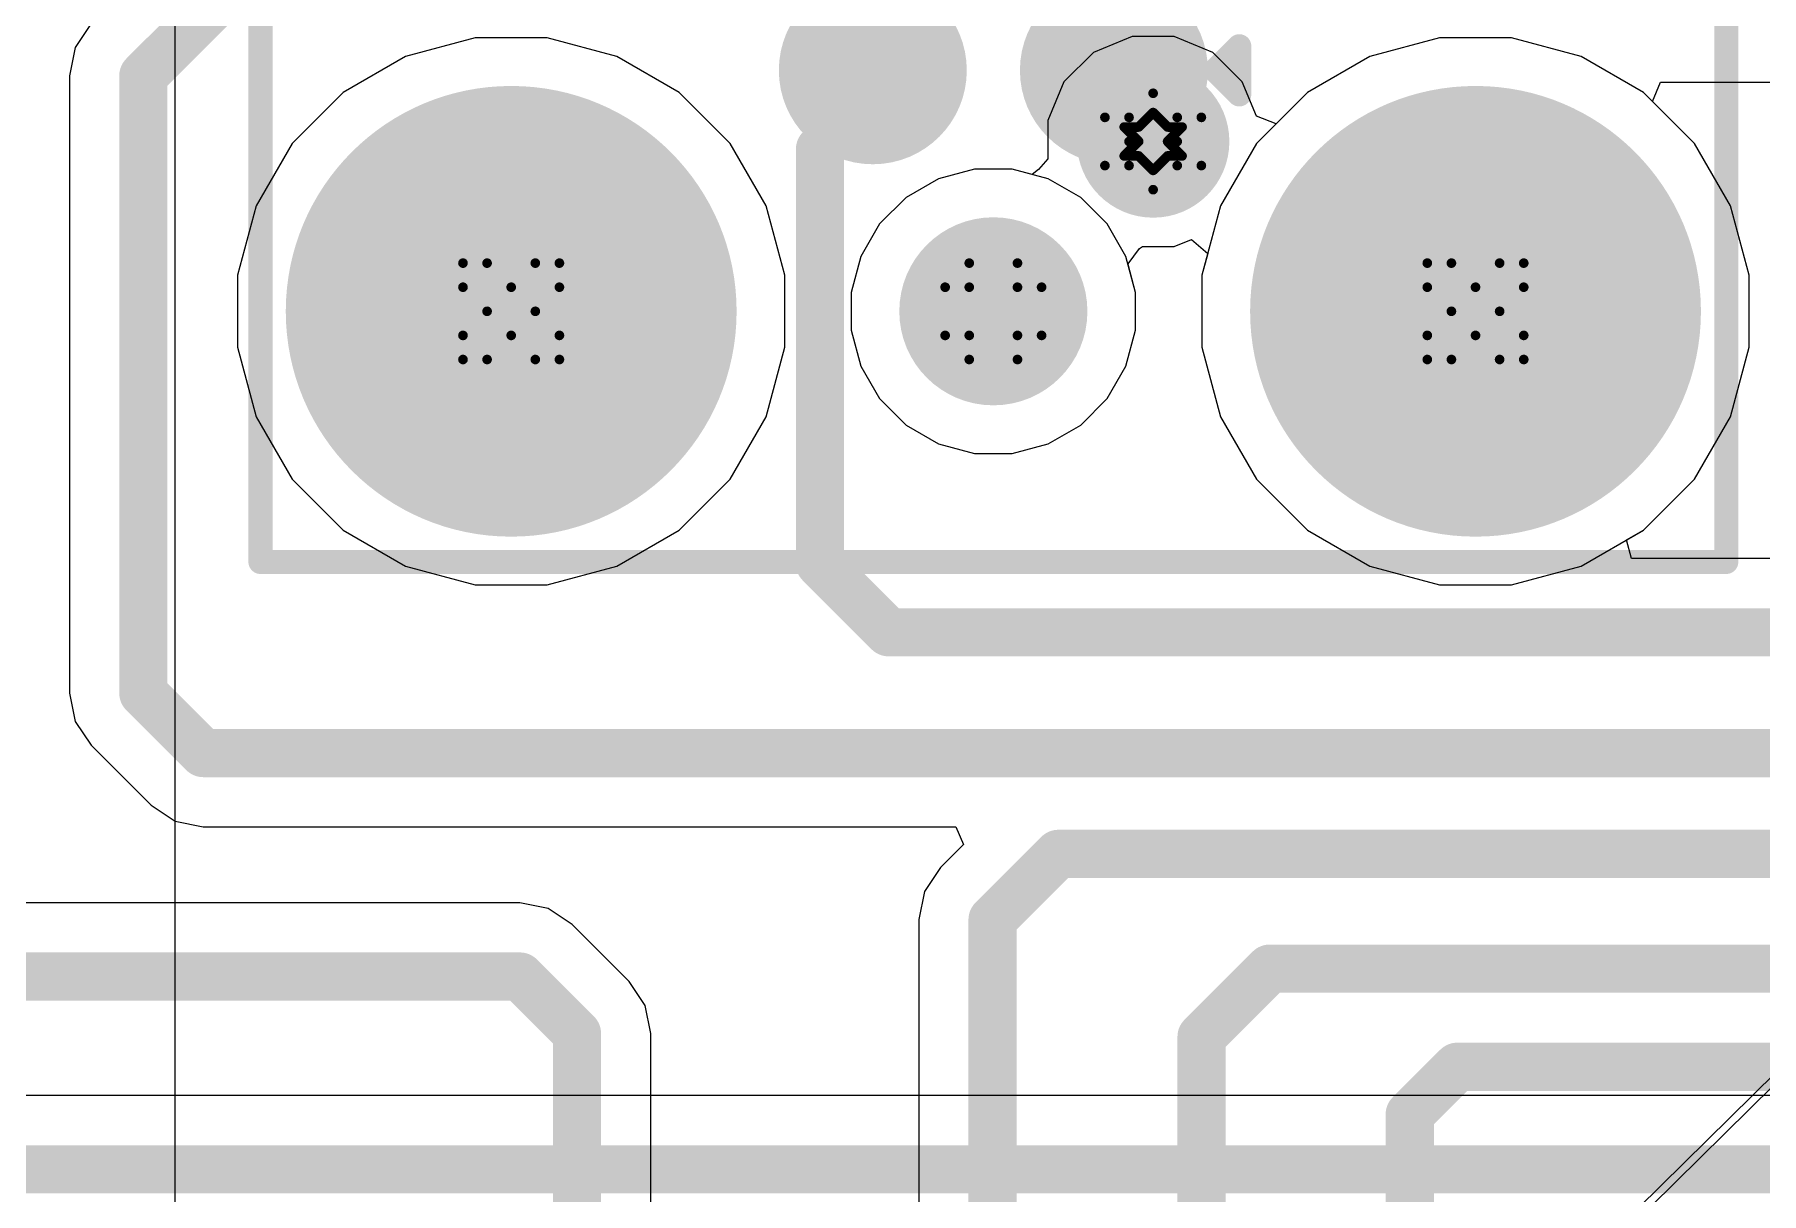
# Model space of a CAD drawing. Header units: inches. Extents: x -5 to 5328, y -4 to 5281.
# Drawn here: x 8.36 to 17.46, y 50.02 to 56.13 of the extents above; entities that cross this region are included whole.
import ezdxf

# ---------------------------------------------------------------- set-up
doc = ezdxf.new("R2010")
doc.units = ezdxf.units.IN
for name, color, linetype in [('Bottom Layer', 5, 'Continuous'), ('Bottom Solder', 6, 'Continuous'), ('Drill Drawing', 1, 'Continuous'), ('Layer 1', 16, 'Continuous'), ('Layer 2', 76, 'Continuous'), ('Pad Holes', 156, 'Continuous'), ('Top Layer', 1, 'Continuous'), ('Top Overlay', 2, 'Continuous'), ('Top Paste', 8, 'Continuous'), ('Top Solder', 216, 'Continuous'), ('Via Holes', 16, 'Continuous')]:
    doc.layers.add(name, color=color, linetype=linetype)

# ---------------------------------------------------------------- blocks, each defined once
blk = doc.blocks.new('28_UFQFPN__4_4__7')
at = {"layer": 'Top Solder'}
for p in [(-1.7388, 1.7112), (-1.2888, 2.2112)]:
    blk.add_line(p, (5314.1234, 5237.7641), dxfattribs=at)
blk = doc.blocks.new('TC2030_IDC__133')
at = {"layer": 'Bottom Solder'}
h = blk.add_hatch(color=6, dxfattribs=at)
edge = h.paths.add_edge_path()
edge.add_arc((-2.54, 2.54), 0.1016, 0, 360)
h = blk.add_hatch(color=6, dxfattribs=at)
edge = h.paths.add_edge_path()
edge.add_arc((0.635, 2.54), 0.1016, 0, 360)
h = blk.add_hatch(color=6, dxfattribs=at)
edge = h.paths.add_edge_path()
edge.add_arc((2.54, 1.016), 0.1016, 0, 360)
h = blk.add_hatch(color=6, dxfattribs=at)
edge = h.paths.add_edge_path()
edge.add_arc((-2.54, 0), 0.1016, 0, 360)
h = blk.add_hatch(color=6, dxfattribs=at)
edge = h.paths.add_edge_path()
edge.add_arc((2.54, -1.016), 0.1016, 0, 360)
h = blk.add_hatch(color=6, dxfattribs=at)
edge = h.paths.add_edge_path()
edge.add_arc((-2.54, -2.54), 0.1016, 0, 360)
h = blk.add_hatch(color=6, dxfattribs=at)
edge = h.paths.add_edge_path()
edge.add_arc((0.635, -2.54), 0.1016, 0, 360)
at = {"layer": 'Pad Holes'}
h = blk.add_hatch(color=7, dxfattribs=at)
edge = h.paths.add_edge_path()
edge.add_arc((-2.54, 2.54), 1.1875, 0, 360)
h = blk.add_hatch(color=7, dxfattribs=at)
edge = h.paths.add_edge_path()
edge.add_arc((0.635, 2.54), 1.1875, 0, 360)
h = blk.add_hatch(color=7, dxfattribs=at)
edge = h.paths.add_edge_path()
edge.add_arc((2.54, 1.016), 0.4955, 0, 360)
h = blk.add_hatch(color=7, dxfattribs=at)
edge = h.paths.add_edge_path()
edge.add_arc((-2.54, 0), 0.4955, 0, 360)
h = blk.add_hatch(color=7, dxfattribs=at)
edge = h.paths.add_edge_path()
edge.add_arc((2.54, -1.016), 0.4955, 0, 360)
h = blk.add_hatch(color=7, dxfattribs=at)
edge = h.paths.add_edge_path()
edge.add_arc((-2.54, -2.54), 1.1875, 0, 360)
h = blk.add_hatch(color=7, dxfattribs=at)
edge = h.paths.add_edge_path()
edge.add_arc((0.635, -2.54), 1.1875, 0, 360)
at = {"layer": 'Top Layer'}
h = blk.add_hatch(color=1, dxfattribs=at)
edge = h.paths.add_edge_path()
edge.add_arc((-1.27, 0.635), 0.3935, 0, 360)
h = blk.add_hatch(color=1, dxfattribs=at)
edge = h.paths.add_edge_path()
edge.add_arc((0, 0.635), 0.3935, 0, 360)
h = blk.add_hatch(color=1, dxfattribs=at)
edge = h.paths.add_edge_path()
edge.add_arc((1.27, 0.635), 0.3935, 0, 360)
h = blk.add_hatch(color=1, dxfattribs=at)
edge = h.paths.add_edge_path()
edge.add_arc((-1.27, -0.635), 0.3935, 0, 360)
h = blk.add_hatch(color=1, dxfattribs=at)
edge = h.paths.add_edge_path()
edge.add_arc((-1.27, -0.635), 0.3935, 0, 360)
h = blk.add_hatch(color=1, dxfattribs=at)
edge = h.paths.add_edge_path()
edge.add_arc((0, -0.635), 0.3935, 0, 360)
h = blk.add_hatch(color=1, dxfattribs=at)
edge = h.paths.add_edge_path()
edge.add_arc((1.27, -0.635), 0.3935, 0, 360)
at = {"layer": 'Top Paste'}
h = blk.add_hatch(color=8, dxfattribs=at)
edge = h.paths.add_edge_path()
edge.add_arc((-1.27, 0.635), 0.3935, 0, 360)
h = blk.add_hatch(color=8, dxfattribs=at)
edge = h.paths.add_edge_path()
edge.add_arc((0, 0.635), 0.3935, 0, 360)
h = blk.add_hatch(color=8, dxfattribs=at)
edge = h.paths.add_edge_path()
edge.add_arc((1.27, 0.635), 0.3935, 0, 360)
h = blk.add_hatch(color=8, dxfattribs=at)
edge = h.paths.add_edge_path()
edge.add_arc((-1.27, -0.635), 0.3935, 0, 360)
h = blk.add_hatch(color=8, dxfattribs=at)
edge = h.paths.add_edge_path()
edge.add_arc((-1.27, -0.635), 0.3935, 0, 360)
h = blk.add_hatch(color=8, dxfattribs=at)
edge = h.paths.add_edge_path()
edge.add_arc((0, -0.635), 0.3935, 0, 360)
h = blk.add_hatch(color=8, dxfattribs=at)
edge = h.paths.add_edge_path()
edge.add_arc((1.27, -0.635), 0.3935, 0, 360)
at = {"layer": 'Top Solder'}
h = blk.add_hatch(color=216, dxfattribs=at)
edge = h.paths.add_edge_path()
edge.add_arc((-2.54, 2.54), 0.1016, 0, 360)
h = blk.add_hatch(color=216, dxfattribs=at)
edge = h.paths.add_edge_path()
edge.add_arc((0.635, 2.54), 0.1016, 0, 360)
h = blk.add_hatch(color=216, dxfattribs=at)
edge = h.paths.add_edge_path()
edge.add_arc((-1.27, 0.635), 0.4951, 0, 360)
h = blk.add_hatch(color=216, dxfattribs=at)
edge = h.paths.add_edge_path()
edge.add_arc((0, 0.635), 0.4951, 0, 360)
h = blk.add_hatch(color=216, dxfattribs=at)
edge = h.paths.add_edge_path()
edge.add_arc((1.27, 0.635), 0.4951, 0, 360)
h = blk.add_hatch(color=216, dxfattribs=at)
edge = h.paths.add_edge_path()
edge.add_arc((2.54, 1.016), 0.1016, 0, 360)
h = blk.add_hatch(color=216, dxfattribs=at)
edge = h.paths.add_edge_path()
edge.add_arc((-2.54, 0), 0.1016, 0, 360)
h = blk.add_hatch(color=216, dxfattribs=at)
edge = h.paths.add_edge_path()
edge.add_arc((-1.27, -0.635), 0.4951, 0, 360)
h = blk.add_hatch(color=216, dxfattribs=at)
edge = h.paths.add_edge_path()
edge.add_arc((-1.27, -0.635), 0.4951, 0, 360)
h = blk.add_hatch(color=216, dxfattribs=at)
edge = h.paths.add_edge_path()
edge.add_arc((0, -0.635), 0.4951, 0, 360)
h = blk.add_hatch(color=216, dxfattribs=at)
edge = h.paths.add_edge_path()
edge.add_arc((1.27, -0.635), 0.4951, 0, 360)
h = blk.add_hatch(color=216, dxfattribs=at)
edge = h.paths.add_edge_path()
edge.add_arc((2.54, -1.016), 0.1016, 0, 360)
h = blk.add_hatch(color=216, dxfattribs=at)
edge = h.paths.add_edge_path()
edge.add_arc((-2.54, -2.54), 0.1016, 0, 360)
h = blk.add_hatch(color=216, dxfattribs=at)
edge = h.paths.add_edge_path()
edge.add_arc((0.635, -2.54), 0.1016, 0, 360)
at = {"layer": 'Top Overlay'}
for points in [[(-3.8608, 3.8608, 0.127, 0.127, 0), (-3.8608, -3.8608, 0.127, 0.127, 0)], [(-3.8608, 3.8608, 0.127, 0.127, 0), (3.2004, 3.8608, 0.127, 0.127, 0)], [(3.2004, 3.8608, 0.127, 0.127, 0), (3.2004, -3.8608, 0.127, 0.127, 0)], [(-1.27, -1.1684, 0.127, 0.127, 0), (-1.397, -1.2954, 0.127, 0.127, 0)], [(-1.27, -1.1684, 0.127, 0.127, 0), (-1.143, -1.2954, 0.127, 0.127, 0)], [(-1.397, -1.2954, 0.127, 0.127, 0), (-1.143, -1.2954, 0.127, 0.127, 0)], [(-3.8608, -3.8608, 0.127, 0.127, 0), (3.2004, -3.8608, 0.127, 0.127, 0)]]:
    blk.add_lwpolyline(points, format="xyseb", dxfattribs=at)
for points in [[(-3.8925, 3.8608, 0.0635, 0.0635, 1), (-3.8291, 3.8608, 0.0635, 0.0635, 1)], [(-3.8925, 3.8608, 0.0635, 0.0635, 1), (-3.8291, 3.8608, 0.0635, 0.0635, 1)], [(3.1686, 3.8608, 0.0635, 0.0635, 1), (3.2321, 3.8608, 0.0635, 0.0635, 1)], [(3.1686, 3.8608, 0.0635, 0.0635, 1), (3.2321, 3.8608, 0.0635, 0.0635, 1)], [(-1.3017, -1.1684, 0.0635, 0.0635, 1), (-1.2383, -1.1684, 0.0635, 0.0635, 1)], [(-1.3017, -1.1684, 0.0635, 0.0635, 1), (-1.2383, -1.1684, 0.0635, 0.0635, 1)], [(-1.4287, -1.2954, 0.0635, 0.0635, 1), (-1.3653, -1.2954, 0.0635, 0.0635, 1)], [(-1.4287, -1.2954, 0.0635, 0.0635, 1), (-1.3653, -1.2954, 0.0635, 0.0635, 1)], [(-1.1748, -1.2954, 0.0635, 0.0635, 1), (-1.1113, -1.2954, 0.0635, 0.0635, 1)], [(-1.1748, -1.2954, 0.0635, 0.0635, 1), (-1.1113, -1.2954, 0.0635, 0.0635, 1)], [(-3.8925, -3.8608, 0.0635, 0.0635, 1), (-3.8291, -3.8608, 0.0635, 0.0635, 1)], [(-3.8925, -3.8608, 0.0635, 0.0635, 1), (-3.8291, -3.8608, 0.0635, 0.0635, 1)], [(3.1686, -3.8608, 0.0635, 0.0635, 1), (3.2321, -3.8608, 0.0635, 0.0635, 1)], [(3.1686, -3.8608, 0.0635, 0.0635, 1), (3.2321, -3.8608, 0.0635, 0.0635, 1)]]:
    blk.add_lwpolyline(points, format="xyseb", close=True, dxfattribs=at)

msp = doc.modelspace()

# ---------------------------------------------------------------- hatches: boundary and pattern name
at = {"layer": 'Bottom Layer'}
h = msp.add_hatch(color=5, dxfattribs=at)
edge = h.paths.add_edge_path()
edge.add_arc((14.2533, 55.5615), 0.3, 0, 360)
at = {"layer": 'Bottom Solder'}
h = msp.add_hatch(color=6, dxfattribs=at)
edge = h.paths.add_edge_path()
edge.add_arc((14.2533, 55.5615), 0.4016, 0, 360)
at = {"layer": 'Layer 1'}
h = msp.add_hatch(color=16, dxfattribs=at)
edge = h.paths.add_edge_path()
edge.add_arc((14.2533, 55.5615), 0.3, 0, 360)
at = {"layer": 'Layer 2'}
h = msp.add_hatch(color=76, dxfattribs=at)
edge = h.paths.add_edge_path()
edge.add_arc((14.2533, 55.5615), 0.3, 0, 360)
at = {"layer": 'Top Layer'}
h = msp.add_hatch(color=1, dxfattribs=at)
edge = h.paths.add_edge_path()
edge.add_arc((14.2533, 55.5615), 0.3, 0, 360)
at = {"layer": 'Top Solder'}
h = msp.add_hatch(color=216, dxfattribs=at)
edge = h.paths.add_edge_path()
edge.add_arc((14.2533, 55.5615), 0.4016, 0, 360)
at = {"layer": 'Via Holes'}
h = msp.add_hatch(color=7, dxfattribs=at)
edge = h.paths.add_edge_path()
edge.add_arc((14.2533, 55.5615), 0.15, 0, 360)

# ---------------------------------------------------------------- linework, layer by layer
at = {"layer": 'Bottom Layer'}
for p, q in [((10.6819, 56.108), (10.3152, 56.0098)), ((11.0614, 56.108), (10.6819, 56.108)), ((11.428, 56.0098), (11.0614, 56.108)), ((14.1431, 56.1155), (13.9395, 56.0311)), ((14.3635, 56.1155), (14.1431, 56.1155)), ((14.5671, 56.0311), (14.3635, 56.1155)), ((15.7619, 56.108), (15.3952, 56.0098)), ((16.1414, 56.108), (15.7619, 56.108)), ((16.508, 56.0098), (16.1414, 56.108)), ((10.3152, 56.0098), (9.9865, 55.82)), ((11.7567, 55.82), (11.428, 56.0098)), ((13.9395, 56.0311), (13.7836, 55.8753)), ((14.723, 55.8753), (14.5671, 56.0311)), ((15.3952, 56.0098), (15.0665, 55.82)), ((16.8367, 55.82), (16.508, 56.0098)), ((13.7836, 55.8753), (13.6993, 55.6717)), ((14.7977, 55.6948), (14.723, 55.8753)), ((9.9865, 55.82), (9.7182, 55.5516)), ((12.0251, 55.5516), (11.7567, 55.82)), ((15.0665, 55.82), (14.9012, 55.6546)), ((17.1051, 55.5516), (16.8367, 55.82)), ((14.9012, 55.6546), (14.7977, 55.6948)), ((13.6993, 55.6717), (13.6993, 55.4706)), ((9.7182, 55.5516), (9.5284, 55.2229)), ((12.2149, 55.2229), (12.0251, 55.5516)), ((17.2949, 55.2229), (17.1051, 55.5516)), ((13.313, 55.416), (13.1223, 55.3649)), ((13.5103, 55.416), (13.313, 55.416)), ((13.6156, 55.3878), (13.5103, 55.416)), ((13.6498, 55.4138), (13.6156, 55.3878)), ((13.6993, 55.4706), (13.6498, 55.4138)), ((13.1223, 55.3649), (12.9514, 55.2663)), ((9.5284, 55.2229), (9.4301, 54.8563)), ((12.3131, 54.8563), (12.2149, 55.2229)), ((12.9514, 55.2663), (12.8119, 55.1267)), ((17.3931, 54.8563), (17.2949, 55.2229)), ((12.8119, 55.1267), (12.7132, 54.9558)), ((14.3635, 55.0075), (14.4557, 55.0457)), ((14.4557, 55.0457), (14.5409, 54.971)), ((12.7132, 54.9558), (12.6621, 54.7652)), ((14.122, 54.9165), (14.182, 54.9983)), ((14.182, 54.9983), (14.1975, 55.0075)), ((14.1975, 55.0075), (14.3635, 55.0075)), ((14.5409, 54.971), (14.5101, 54.8563)), ((14.1214, 54.9136), (14.122, 54.9165)), ((14.1611, 54.7652), (14.1214, 54.9136)), ((9.4301, 54.8563), (9.4301, 54.4767)), ((12.3131, 54.4767), (12.3131, 54.8563)), ((14.5101, 54.8563), (14.5101, 54.4767)), ((17.3931, 54.4767), (17.3931, 54.8563)), ((12.6621, 54.7652), (12.6621, 54.5678)), ((14.1611, 54.5678), (14.1611, 54.7652)), ((12.6621, 54.5678), (12.7132, 54.3772)), ((14.1101, 54.3772), (14.1611, 54.5678)), ((9.4301, 54.4767), (9.5284, 54.1101)), ((12.2149, 54.1101), (12.3131, 54.4767)), ((14.5101, 54.4767), (14.6084, 54.1101)), ((17.2949, 54.1101), (17.3931, 54.4767)), ((12.7132, 54.3772), (12.8119, 54.2063)), ((14.0114, 54.2063), (14.1101, 54.3772)), ((12.8119, 54.2063), (12.9514, 54.0668)), ((13.8718, 54.0668), (14.0114, 54.2063)), ((9.5284, 54.1101), (9.7182, 53.7814)), ((12.0251, 53.7814), (12.2149, 54.1101)), ((12.9514, 54.0668), (13.1223, 53.9681)), ((13.7009, 53.9681), (13.8718, 54.0668)), ((14.6084, 54.1101), (14.7982, 53.7814)), ((17.1051, 53.7814), (17.2949, 54.1101)), ((13.1223, 53.9681), (13.313, 53.917)), ((13.5103, 53.917), (13.7009, 53.9681)), ((13.313, 53.917), (13.5103, 53.917)), ((9.7182, 53.7814), (9.9865, 53.513)), ((11.7567, 53.513), (12.0251, 53.7814)), ((14.7982, 53.7814), (15.0665, 53.513)), ((16.8367, 53.513), (17.1051, 53.7814)), ((9.9865, 53.513), (10.3152, 53.3233)), ((11.428, 53.3233), (11.7567, 53.513)), ((15.0665, 53.513), (15.3952, 53.3233)), ((16.508, 53.3233), (16.8367, 53.513)), ((10.3152, 53.3233), (10.6819, 53.225)), ((11.0614, 53.225), (11.428, 53.3233)), ((15.3952, 53.3233), (15.7619, 53.225)), ((16.1414, 53.225), (16.508, 53.3233)), ((10.6819, 53.225), (11.0614, 53.225)), ((15.7619, 53.225), (16.1414, 53.225)), ((17.5227, 50.5333), (5.2037, 50.5333))]:
    msp.add_line(p, q, dxfattribs=at)
msp.add_lwpolyline([(5.2037, 50.1449, 0.254, 0.254, 0), (17.6836, 50.1449, 0.254, 0.254, 0)], format="xyseb", dxfattribs=at)
at = {"layer": 'Drill Drawing'}
for points in [[(14.1263, 55.6885, 0.0508, 0.0508, 0), (14.2533, 55.8155, 0.0508, 0.0508, 0)], [(14.2533, 55.8155, 0.0508, 0.0508, 0), (14.3803, 55.6885, 0.0508, 0.0508, 0)], [(13.9993, 55.6885, 0.0508, 0.0508, 0), (14.1263, 55.5615, 0.0508, 0.0508, 0)], [(13.9993, 55.6885, 0.0508, 0.0508, 0), (14.1263, 55.6885, 0.0508, 0.0508, 0)], [(14.1771, 55.6377, 0.0508, 0.0508, 0), (14.2533, 55.7139, 0.0508, 0.0508, 0)], [(14.2533, 55.7139, 0.0508, 0.0508, 0), (14.3295, 55.6377, 0.0508, 0.0508, 0)], [(14.3803, 55.6885, 0.0508, 0.0508, 0), (14.5073, 55.6885, 0.0508, 0.0508, 0)], [(14.3803, 55.5615, 0.0508, 0.0508, 0), (14.5073, 55.6885, 0.0508, 0.0508, 0)], [(13.9993, 55.4345, 0.0508, 0.0508, 0), (14.1263, 55.5615, 0.0508, 0.0508, 0)], [(14.1009, 55.6377, 0.0508, 0.0508, 0), (14.1771, 55.5615, 0.0508, 0.0508, 0)], [(14.1009, 55.6377, 0.0508, 0.0508, 0), (14.1771, 55.6377, 0.0508, 0.0508, 0)], [(14.1009, 55.4853, 0.0508, 0.0508, 0), (14.1771, 55.5615, 0.0508, 0.0508, 0)], [(14.3295, 55.6377, 0.0508, 0.0508, 0), (14.4057, 55.6377, 0.0508, 0.0508, 0)], [(14.3295, 55.5615, 0.0508, 0.0508, 0), (14.4057, 55.6377, 0.0508, 0.0508, 0)], [(14.3295, 55.5615, 0.0508, 0.0508, 0), (14.4057, 55.4853, 0.0508, 0.0508, 0)], [(14.3803, 55.5615, 0.0508, 0.0508, 0), (14.5073, 55.4345, 0.0508, 0.0508, 0)], [(14.1009, 55.4853, 0.0508, 0.0508, 0), (14.1771, 55.4853, 0.0508, 0.0508, 0)], [(14.1771, 55.4853, 0.0508, 0.0508, 0), (14.2533, 55.4091, 0.0508, 0.0508, 0)], [(14.2533, 55.4091, 0.0508, 0.0508, 0), (14.3295, 55.4853, 0.0508, 0.0508, 0)], [(14.3295, 55.4853, 0.0508, 0.0508, 0), (14.4057, 55.4853, 0.0508, 0.0508, 0)], [(13.9993, 55.4345, 0.0508, 0.0508, 0), (14.1263, 55.4345, 0.0508, 0.0508, 0)], [(14.1263, 55.4345, 0.0508, 0.0508, 0), (14.2533, 55.3075, 0.0508, 0.0508, 0)], [(14.2533, 55.3075, 0.0508, 0.0508, 0), (14.3803, 55.4345, 0.0508, 0.0508, 0)], [(14.3803, 55.4345, 0.0508, 0.0508, 0), (14.5073, 55.4345, 0.0508, 0.0508, 0)], [(10.6176, 54.7935, 0.0508, 0.0508, 0), (10.6176, 54.9205, 0.0508, 0.0508, 0)], [(10.6176, 54.9205, 0.0508, 0.0508, 0), (10.7446, 54.9205, 0.0508, 0.0508, 0)], [(10.7446, 54.9205, 0.0508, 0.0508, 0), (10.8716, 54.7935, 0.0508, 0.0508, 0)], [(10.8716, 54.7935, 0.0508, 0.0508, 0), (10.9986, 54.9205, 0.0508, 0.0508, 0)], [(10.9986, 54.9205, 0.0508, 0.0508, 0), (11.1256, 54.9205, 0.0508, 0.0508, 0)], [(11.1256, 54.7935, 0.0508, 0.0508, 0), (11.1256, 54.9205, 0.0508, 0.0508, 0)], [(13.2846, 54.7935, 0.0508, 0.0508, 0), (13.2846, 54.9205, 0.0508, 0.0508, 0)], [(13.2846, 54.9205, 0.0508, 0.0508, 0), (13.5386, 54.9205, 0.0508, 0.0508, 0)], [(13.5386, 54.7935, 0.0508, 0.0508, 0), (13.5386, 54.9205, 0.0508, 0.0508, 0)], [(15.6976, 54.7935, 0.0508, 0.0508, 0), (15.6976, 54.9205, 0.0508, 0.0508, 0)], [(15.6976, 54.9205, 0.0508, 0.0508, 0), (15.8246, 54.9205, 0.0508, 0.0508, 0)], [(15.8246, 54.9205, 0.0508, 0.0508, 0), (15.9516, 54.7935, 0.0508, 0.0508, 0)], [(15.9516, 54.7935, 0.0508, 0.0508, 0), (16.0786, 54.9205, 0.0508, 0.0508, 0)], [(16.0786, 54.9205, 0.0508, 0.0508, 0), (16.2056, 54.9205, 0.0508, 0.0508, 0)], [(16.2056, 54.7935, 0.0508, 0.0508, 0), (16.2056, 54.9205, 0.0508, 0.0508, 0)], [(10.6176, 54.7935, 0.0508, 0.0508, 0), (10.7446, 54.6665, 0.0508, 0.0508, 0)], [(10.9986, 54.6665, 0.0508, 0.0508, 0), (11.1256, 54.7935, 0.0508, 0.0508, 0)], [(13.1576, 54.5395, 0.0508, 0.0508, 0), (13.1576, 54.7935, 0.0508, 0.0508, 0)], [(13.1576, 54.7935, 0.0508, 0.0508, 0), (13.2846, 54.7935, 0.0508, 0.0508, 0)], [(13.5386, 54.7935, 0.0508, 0.0508, 0), (13.6656, 54.7935, 0.0508, 0.0508, 0)], [(13.6656, 54.5395, 0.0508, 0.0508, 0), (13.6656, 54.7935, 0.0508, 0.0508, 0)], [(15.6976, 54.7935, 0.0508, 0.0508, 0), (15.8246, 54.6665, 0.0508, 0.0508, 0)], [(16.0786, 54.6665, 0.0508, 0.0508, 0), (16.2056, 54.7935, 0.0508, 0.0508, 0)], [(10.6176, 54.5395, 0.0508, 0.0508, 0), (10.7446, 54.6665, 0.0508, 0.0508, 0)], [(10.9986, 54.6665, 0.0508, 0.0508, 0), (11.1256, 54.5395, 0.0508, 0.0508, 0)], [(15.6976, 54.5395, 0.0508, 0.0508, 0), (15.8246, 54.6665, 0.0508, 0.0508, 0)], [(16.0786, 54.6665, 0.0508, 0.0508, 0), (16.2056, 54.5395, 0.0508, 0.0508, 0)], [(10.6176, 54.4125, 0.0508, 0.0508, 0), (10.6176, 54.5395, 0.0508, 0.0508, 0)], [(10.7446, 54.4125, 0.0508, 0.0508, 0), (10.8716, 54.5395, 0.0508, 0.0508, 0)], [(10.8716, 54.5395, 0.0508, 0.0508, 0), (10.9986, 54.4125, 0.0508, 0.0508, 0)], [(11.1256, 54.4125, 0.0508, 0.0508, 0), (11.1256, 54.5395, 0.0508, 0.0508, 0)], [(13.1576, 54.5395, 0.0508, 0.0508, 0), (13.2846, 54.5395, 0.0508, 0.0508, 0)], [(13.2846, 54.4125, 0.0508, 0.0508, 0), (13.2846, 54.5395, 0.0508, 0.0508, 0)], [(13.5386, 54.5395, 0.0508, 0.0508, 0), (13.6656, 54.5395, 0.0508, 0.0508, 0)], [(13.5386, 54.4125, 0.0508, 0.0508, 0), (13.5386, 54.5395, 0.0508, 0.0508, 0)], [(15.6976, 54.4125, 0.0508, 0.0508, 0), (15.6976, 54.5395, 0.0508, 0.0508, 0)], [(15.8246, 54.4125, 0.0508, 0.0508, 0), (15.9516, 54.5395, 0.0508, 0.0508, 0)], [(15.9516, 54.5395, 0.0508, 0.0508, 0), (16.0786, 54.4125, 0.0508, 0.0508, 0)], [(16.2056, 54.4125, 0.0508, 0.0508, 0), (16.2056, 54.5395, 0.0508, 0.0508, 0)], [(10.6176, 54.4125, 0.0508, 0.0508, 0), (10.7446, 54.4125, 0.0508, 0.0508, 0)], [(10.9986, 54.4125, 0.0508, 0.0508, 0), (11.1256, 54.4125, 0.0508, 0.0508, 0)], [(13.2846, 54.4125, 0.0508, 0.0508, 0), (13.5386, 54.4125, 0.0508, 0.0508, 0)], [(15.6976, 54.4125, 0.0508, 0.0508, 0), (15.8246, 54.4125, 0.0508, 0.0508, 0)], [(16.0786, 54.4125, 0.0508, 0.0508, 0), (16.2056, 54.4125, 0.0508, 0.0508, 0)]]:
    msp.add_lwpolyline(points, format="xyseb", dxfattribs=at)
for points in [[(14.2406, 55.8155, 0.0254, 0.0254, 1), (14.266, 55.8155, 0.0254, 0.0254, 1)], [(14.2406, 55.8155, 0.0254, 0.0254, 1), (14.266, 55.8155, 0.0254, 0.0254, 1)], [(13.9866, 55.6885, 0.0254, 0.0254, 1), (14.012, 55.6885, 0.0254, 0.0254, 1)], [(13.9866, 55.6885, 0.0254, 0.0254, 1), (14.012, 55.6885, 0.0254, 0.0254, 1)], [(14.1136, 55.6885, 0.0254, 0.0254, 1), (14.139, 55.6885, 0.0254, 0.0254, 1)], [(14.1136, 55.6885, 0.0254, 0.0254, 1), (14.139, 55.6885, 0.0254, 0.0254, 1)], [(14.2406, 55.7139, 0.0254, 0.0254, 1), (14.266, 55.7139, 0.0254, 0.0254, 1)], [(14.2406, 55.7139, 0.0254, 0.0254, 1), (14.266, 55.7139, 0.0254, 0.0254, 1)], [(14.3676, 55.6885, 0.0254, 0.0254, 1), (14.393, 55.6885, 0.0254, 0.0254, 1)], [(14.3676, 55.6885, 0.0254, 0.0254, 1), (14.393, 55.6885, 0.0254, 0.0254, 1)], [(14.4946, 55.6885, 0.0254, 0.0254, 1), (14.52, 55.6885, 0.0254, 0.0254, 1)], [(14.4946, 55.6885, 0.0254, 0.0254, 1), (14.52, 55.6885, 0.0254, 0.0254, 1)], [(14.0882, 55.6377, 0.0254, 0.0254, 1), (14.1136, 55.6377, 0.0254, 0.0254, 1)], [(14.0882, 55.6377, 0.0254, 0.0254, 1), (14.1136, 55.6377, 0.0254, 0.0254, 1)], [(14.1136, 55.5615, 0.0254, 0.0254, 1), (14.139, 55.5615, 0.0254, 0.0254, 1)], [(14.1136, 55.5615, 0.0254, 0.0254, 1), (14.139, 55.5615, 0.0254, 0.0254, 1)], [(14.1644, 55.6377, 0.0254, 0.0254, 1), (14.1898, 55.6377, 0.0254, 0.0254, 1)], [(14.1644, 55.6377, 0.0254, 0.0254, 1), (14.1898, 55.6377, 0.0254, 0.0254, 1)], [(14.1644, 55.5615, 0.0254, 0.0254, 1), (14.1898, 55.5615, 0.0254, 0.0254, 1)], [(14.1644, 55.5615, 0.0254, 0.0254, 1), (14.1898, 55.5615, 0.0254, 0.0254, 1)], [(14.3168, 55.6377, 0.0254, 0.0254, 1), (14.3422, 55.6377, 0.0254, 0.0254, 1)], [(14.3168, 55.6377, 0.0254, 0.0254, 1), (14.3422, 55.6377, 0.0254, 0.0254, 1)], [(14.3168, 55.5615, 0.0254, 0.0254, 1), (14.3422, 55.5615, 0.0254, 0.0254, 1)], [(14.3168, 55.5615, 0.0254, 0.0254, 1), (14.3422, 55.5615, 0.0254, 0.0254, 1)], [(14.3676, 55.5615, 0.0254, 0.0254, 1), (14.393, 55.5615, 0.0254, 0.0254, 1)], [(14.3676, 55.5615, 0.0254, 0.0254, 1), (14.393, 55.5615, 0.0254, 0.0254, 1)], [(14.393, 55.6377, 0.0254, 0.0254, 1), (14.4184, 55.6377, 0.0254, 0.0254, 1)], [(14.393, 55.6377, 0.0254, 0.0254, 1), (14.4184, 55.6377, 0.0254, 0.0254, 1)], [(14.0882, 55.4853, 0.0254, 0.0254, 1), (14.1136, 55.4853, 0.0254, 0.0254, 1)], [(14.0882, 55.4853, 0.0254, 0.0254, 1), (14.1136, 55.4853, 0.0254, 0.0254, 1)], [(14.1644, 55.4853, 0.0254, 0.0254, 1), (14.1898, 55.4853, 0.0254, 0.0254, 1)], [(14.1644, 55.4853, 0.0254, 0.0254, 1), (14.1898, 55.4853, 0.0254, 0.0254, 1)], [(14.3168, 55.4853, 0.0254, 0.0254, 1), (14.3422, 55.4853, 0.0254, 0.0254, 1)], [(14.3168, 55.4853, 0.0254, 0.0254, 1), (14.3422, 55.4853, 0.0254, 0.0254, 1)], [(14.393, 55.4853, 0.0254, 0.0254, 1), (14.4184, 55.4853, 0.0254, 0.0254, 1)], [(14.393, 55.4853, 0.0254, 0.0254, 1), (14.4184, 55.4853, 0.0254, 0.0254, 1)], [(13.9866, 55.4345, 0.0254, 0.0254, 1), (14.012, 55.4345, 0.0254, 0.0254, 1)], [(13.9866, 55.4345, 0.0254, 0.0254, 1), (14.012, 55.4345, 0.0254, 0.0254, 1)], [(14.1136, 55.4345, 0.0254, 0.0254, 1), (14.139, 55.4345, 0.0254, 0.0254, 1)], [(14.1136, 55.4345, 0.0254, 0.0254, 1), (14.139, 55.4345, 0.0254, 0.0254, 1)], [(14.2406, 55.4091, 0.0254, 0.0254, 1), (14.266, 55.4091, 0.0254, 0.0254, 1)], [(14.2406, 55.4091, 0.0254, 0.0254, 1), (14.266, 55.4091, 0.0254, 0.0254, 1)], [(14.3676, 55.4345, 0.0254, 0.0254, 1), (14.393, 55.4345, 0.0254, 0.0254, 1)], [(14.3676, 55.4345, 0.0254, 0.0254, 1), (14.393, 55.4345, 0.0254, 0.0254, 1)], [(14.4946, 55.4345, 0.0254, 0.0254, 1), (14.52, 55.4345, 0.0254, 0.0254, 1)], [(14.4946, 55.4345, 0.0254, 0.0254, 1), (14.52, 55.4345, 0.0254, 0.0254, 1)], [(14.2406, 55.3075, 0.0254, 0.0254, 1), (14.266, 55.3075, 0.0254, 0.0254, 1)], [(14.2406, 55.3075, 0.0254, 0.0254, 1), (14.266, 55.3075, 0.0254, 0.0254, 1)], [(10.6049, 54.9205, 0.0254, 0.0254, 1), (10.6303, 54.9205, 0.0254, 0.0254, 1)], [(10.6049, 54.9205, 0.0254, 0.0254, 1), (10.6303, 54.9205, 0.0254, 0.0254, 1)], [(10.7319, 54.9205, 0.0254, 0.0254, 1), (10.7573, 54.9205, 0.0254, 0.0254, 1)], [(10.7319, 54.9205, 0.0254, 0.0254, 1), (10.7573, 54.9205, 0.0254, 0.0254, 1)], [(10.9859, 54.9205, 0.0254, 0.0254, 1), (11.0113, 54.9205, 0.0254, 0.0254, 1)], [(10.9859, 54.9205, 0.0254, 0.0254, 1), (11.0113, 54.9205, 0.0254, 0.0254, 1)], [(11.1129, 54.9205, 0.0254, 0.0254, 1), (11.1383, 54.9205, 0.0254, 0.0254, 1)], [(11.1129, 54.9205, 0.0254, 0.0254, 1), (11.1383, 54.9205, 0.0254, 0.0254, 1)], [(13.2719, 54.9205, 0.0254, 0.0254, 1), (13.2973, 54.9205, 0.0254, 0.0254, 1)], [(13.2719, 54.9205, 0.0254, 0.0254, 1), (13.2973, 54.9205, 0.0254, 0.0254, 1)], [(13.5259, 54.9205, 0.0254, 0.0254, 1), (13.5513, 54.9205, 0.0254, 0.0254, 1)], [(13.5259, 54.9205, 0.0254, 0.0254, 1), (13.5513, 54.9205, 0.0254, 0.0254, 1)], [(15.6849, 54.9205, 0.0254, 0.0254, 1), (15.7103, 54.9205, 0.0254, 0.0254, 1)], [(15.6849, 54.9205, 0.0254, 0.0254, 1), (15.7103, 54.9205, 0.0254, 0.0254, 1)], [(15.8119, 54.9205, 0.0254, 0.0254, 1), (15.8373, 54.9205, 0.0254, 0.0254, 1)], [(15.8119, 54.9205, 0.0254, 0.0254, 1), (15.8373, 54.9205, 0.0254, 0.0254, 1)], [(16.0659, 54.9205, 0.0254, 0.0254, 1), (16.0913, 54.9205, 0.0254, 0.0254, 1)], [(16.0659, 54.9205, 0.0254, 0.0254, 1), (16.0913, 54.9205, 0.0254, 0.0254, 1)], [(16.1929, 54.9205, 0.0254, 0.0254, 1), (16.2183, 54.9205, 0.0254, 0.0254, 1)], [(16.1929, 54.9205, 0.0254, 0.0254, 1), (16.2183, 54.9205, 0.0254, 0.0254, 1)], [(10.6049, 54.7935, 0.0254, 0.0254, 1), (10.6303, 54.7935, 0.0254, 0.0254, 1)], [(10.6049, 54.7935, 0.0254, 0.0254, 1), (10.6303, 54.7935, 0.0254, 0.0254, 1)], [(10.8589, 54.7935, 0.0254, 0.0254, 1), (10.8843, 54.7935, 0.0254, 0.0254, 1)], [(10.8589, 54.7935, 0.0254, 0.0254, 1), (10.8843, 54.7935, 0.0254, 0.0254, 1)], [(11.1129, 54.7935, 0.0254, 0.0254, 1), (11.1383, 54.7935, 0.0254, 0.0254, 1)], [(11.1129, 54.7935, 0.0254, 0.0254, 1), (11.1383, 54.7935, 0.0254, 0.0254, 1)], [(13.1449, 54.7935, 0.0254, 0.0254, 1), (13.1703, 54.7935, 0.0254, 0.0254, 1)], [(13.1449, 54.7935, 0.0254, 0.0254, 1), (13.1703, 54.7935, 0.0254, 0.0254, 1)], [(13.2719, 54.7935, 0.0254, 0.0254, 1), (13.2973, 54.7935, 0.0254, 0.0254, 1)], [(13.2719, 54.7935, 0.0254, 0.0254, 1), (13.2973, 54.7935, 0.0254, 0.0254, 1)], [(13.5259, 54.7935, 0.0254, 0.0254, 1), (13.5513, 54.7935, 0.0254, 0.0254, 1)], [(13.5259, 54.7935, 0.0254, 0.0254, 1), (13.5513, 54.7935, 0.0254, 0.0254, 1)], [(13.6529, 54.7935, 0.0254, 0.0254, 1), (13.6783, 54.7935, 0.0254, 0.0254, 1)], [(13.6529, 54.7935, 0.0254, 0.0254, 1), (13.6783, 54.7935, 0.0254, 0.0254, 1)], [(15.6849, 54.7935, 0.0254, 0.0254, 1), (15.7103, 54.7935, 0.0254, 0.0254, 1)], [(15.6849, 54.7935, 0.0254, 0.0254, 1), (15.7103, 54.7935, 0.0254, 0.0254, 1)], [(15.9389, 54.7935, 0.0254, 0.0254, 1), (15.9643, 54.7935, 0.0254, 0.0254, 1)], [(15.9389, 54.7935, 0.0254, 0.0254, 1), (15.9643, 54.7935, 0.0254, 0.0254, 1)], [(16.1929, 54.7935, 0.0254, 0.0254, 1), (16.2183, 54.7935, 0.0254, 0.0254, 1)], [(16.1929, 54.7935, 0.0254, 0.0254, 1), (16.2183, 54.7935, 0.0254, 0.0254, 1)], [(10.7319, 54.6665, 0.0254, 0.0254, 1), (10.7573, 54.6665, 0.0254, 0.0254, 1)], [(10.7319, 54.6665, 0.0254, 0.0254, 1), (10.7573, 54.6665, 0.0254, 0.0254, 1)], [(10.9859, 54.6665, 0.0254, 0.0254, 1), (11.0113, 54.6665, 0.0254, 0.0254, 1)], [(10.9859, 54.6665, 0.0254, 0.0254, 1), (11.0113, 54.6665, 0.0254, 0.0254, 1)], [(15.8119, 54.6665, 0.0254, 0.0254, 1), (15.8373, 54.6665, 0.0254, 0.0254, 1)], [(15.8119, 54.6665, 0.0254, 0.0254, 1), (15.8373, 54.6665, 0.0254, 0.0254, 1)], [(16.0659, 54.6665, 0.0254, 0.0254, 1), (16.0913, 54.6665, 0.0254, 0.0254, 1)], [(16.0659, 54.6665, 0.0254, 0.0254, 1), (16.0913, 54.6665, 0.0254, 0.0254, 1)], [(10.6049, 54.5395, 0.0254, 0.0254, 1), (10.6303, 54.5395, 0.0254, 0.0254, 1)], [(10.6049, 54.5395, 0.0254, 0.0254, 1), (10.6303, 54.5395, 0.0254, 0.0254, 1)], [(10.8589, 54.5395, 0.0254, 0.0254, 1), (10.8843, 54.5395, 0.0254, 0.0254, 1)], [(10.8589, 54.5395, 0.0254, 0.0254, 1), (10.8843, 54.5395, 0.0254, 0.0254, 1)], [(11.1129, 54.5395, 0.0254, 0.0254, 1), (11.1383, 54.5395, 0.0254, 0.0254, 1)], [(11.1129, 54.5395, 0.0254, 0.0254, 1), (11.1383, 54.5395, 0.0254, 0.0254, 1)], [(13.1449, 54.5395, 0.0254, 0.0254, 1), (13.1703, 54.5395, 0.0254, 0.0254, 1)], [(13.1449, 54.5395, 0.0254, 0.0254, 1), (13.1703, 54.5395, 0.0254, 0.0254, 1)], [(13.2719, 54.5395, 0.0254, 0.0254, 1), (13.2973, 54.5395, 0.0254, 0.0254, 1)], [(13.2719, 54.5395, 0.0254, 0.0254, 1), (13.2973, 54.5395, 0.0254, 0.0254, 1)], [(13.5259, 54.5395, 0.0254, 0.0254, 1), (13.5513, 54.5395, 0.0254, 0.0254, 1)], [(13.5259, 54.5395, 0.0254, 0.0254, 1), (13.5513, 54.5395, 0.0254, 0.0254, 1)], [(13.6529, 54.5395, 0.0254, 0.0254, 1), (13.6783, 54.5395, 0.0254, 0.0254, 1)], [(13.6529, 54.5395, 0.0254, 0.0254, 1), (13.6783, 54.5395, 0.0254, 0.0254, 1)], [(15.6849, 54.5395, 0.0254, 0.0254, 1), (15.7103, 54.5395, 0.0254, 0.0254, 1)], [(15.6849, 54.5395, 0.0254, 0.0254, 1), (15.7103, 54.5395, 0.0254, 0.0254, 1)], [(15.9389, 54.5395, 0.0254, 0.0254, 1), (15.9643, 54.5395, 0.0254, 0.0254, 1)], [(15.9389, 54.5395, 0.0254, 0.0254, 1), (15.9643, 54.5395, 0.0254, 0.0254, 1)], [(16.1929, 54.5395, 0.0254, 0.0254, 1), (16.2183, 54.5395, 0.0254, 0.0254, 1)], [(16.1929, 54.5395, 0.0254, 0.0254, 1), (16.2183, 54.5395, 0.0254, 0.0254, 1)], [(10.6049, 54.4125, 0.0254, 0.0254, 1), (10.6303, 54.4125, 0.0254, 0.0254, 1)], [(10.6049, 54.4125, 0.0254, 0.0254, 1), (10.6303, 54.4125, 0.0254, 0.0254, 1)], [(10.7319, 54.4125, 0.0254, 0.0254, 1), (10.7573, 54.4125, 0.0254, 0.0254, 1)], [(10.7319, 54.4125, 0.0254, 0.0254, 1), (10.7573, 54.4125, 0.0254, 0.0254, 1)], [(10.9859, 54.4125, 0.0254, 0.0254, 1), (11.0113, 54.4125, 0.0254, 0.0254, 1)], [(10.9859, 54.4125, 0.0254, 0.0254, 1), (11.0113, 54.4125, 0.0254, 0.0254, 1)], [(11.1129, 54.4125, 0.0254, 0.0254, 1), (11.1383, 54.4125, 0.0254, 0.0254, 1)], [(11.1129, 54.4125, 0.0254, 0.0254, 1), (11.1383, 54.4125, 0.0254, 0.0254, 1)], [(13.2719, 54.4125, 0.0254, 0.0254, 1), (13.2973, 54.4125, 0.0254, 0.0254, 1)], [(13.2719, 54.4125, 0.0254, 0.0254, 1), (13.2973, 54.4125, 0.0254, 0.0254, 1)], [(13.5259, 54.4125, 0.0254, 0.0254, 1), (13.5513, 54.4125, 0.0254, 0.0254, 1)], [(13.5259, 54.4125, 0.0254, 0.0254, 1), (13.5513, 54.4125, 0.0254, 0.0254, 1)], [(15.6849, 54.4125, 0.0254, 0.0254, 1), (15.7103, 54.4125, 0.0254, 0.0254, 1)], [(15.6849, 54.4125, 0.0254, 0.0254, 1), (15.7103, 54.4125, 0.0254, 0.0254, 1)], [(15.8119, 54.4125, 0.0254, 0.0254, 1), (15.8373, 54.4125, 0.0254, 0.0254, 1)], [(15.8119, 54.4125, 0.0254, 0.0254, 1), (15.8373, 54.4125, 0.0254, 0.0254, 1)], [(16.0659, 54.4125, 0.0254, 0.0254, 1), (16.0913, 54.4125, 0.0254, 0.0254, 1)], [(16.0659, 54.4125, 0.0254, 0.0254, 1), (16.0913, 54.4125, 0.0254, 0.0254, 1)], [(16.1929, 54.4125, 0.0254, 0.0254, 1), (16.2183, 54.4125, 0.0254, 0.0254, 1)], [(16.1929, 54.4125, 0.0254, 0.0254, 1), (16.2183, 54.4125, 0.0254, 0.0254, 1)]]:
    msp.add_lwpolyline(points, format="xyseb", close=True, dxfattribs=at)
at = {"layer": 'Layer 1'}
for p, q in [((10.6819, 56.108), (10.3152, 56.0098)), ((11.0614, 56.108), (10.6819, 56.108)), ((11.428, 56.0098), (11.0614, 56.108)), ((14.1431, 56.1155), (13.9395, 56.0311)), ((14.3635, 56.1155), (14.1431, 56.1155)), ((14.5671, 56.0311), (14.3635, 56.1155)), ((15.7619, 56.108), (15.3952, 56.0098)), ((16.1414, 56.108), (15.7619, 56.108)), ((16.508, 56.0098), (16.1414, 56.108)), ((10.3152, 56.0098), (9.9865, 55.82)), ((11.7567, 55.82), (11.428, 56.0098)), ((13.9395, 56.0311), (13.7836, 55.8753)), ((14.723, 55.8753), (14.5671, 56.0311)), ((15.3952, 56.0098), (15.0665, 55.82)), ((16.8367, 55.82), (16.508, 56.0098)), ((13.7836, 55.8753), (13.6993, 55.6717)), ((14.7977, 55.6948), (14.723, 55.8753)), ((9.9865, 55.82), (9.7182, 55.5516)), ((12.0251, 55.5516), (11.7567, 55.82)), ((15.0665, 55.82), (14.9012, 55.6546)), ((17.1051, 55.5516), (16.8367, 55.82)), ((14.9012, 55.6546), (14.7977, 55.6948)), ((13.6993, 55.6717), (13.6993, 55.4706)), ((9.7182, 55.5516), (9.5284, 55.2229)), ((12.2149, 55.2229), (12.0251, 55.5516)), ((17.2949, 55.2229), (17.1051, 55.5516)), ((13.313, 55.416), (13.1223, 55.3649)), ((13.5103, 55.416), (13.313, 55.416)), ((13.6156, 55.3878), (13.5103, 55.416)), ((13.6498, 55.4138), (13.6156, 55.3878)), ((13.6993, 55.4706), (13.6498, 55.4138)), ((13.1223, 55.3649), (12.9514, 55.2663)), ((9.5284, 55.2229), (9.4301, 54.8563)), ((12.3131, 54.8563), (12.2149, 55.2229)), ((12.9514, 55.2663), (12.8119, 55.1267)), ((17.3931, 54.8563), (17.2949, 55.2229)), ((12.8119, 55.1267), (12.7132, 54.9558)), ((14.3635, 55.0075), (14.4557, 55.0457)), ((14.4557, 55.0457), (14.5409, 54.971)), ((12.7132, 54.9558), (12.6621, 54.7652)), ((14.122, 54.9165), (14.182, 54.9983)), ((14.182, 54.9983), (14.1975, 55.0075)), ((14.1975, 55.0075), (14.3635, 55.0075)), ((14.5409, 54.971), (14.5101, 54.8563)), ((14.1214, 54.9136), (14.122, 54.9165)), ((14.1611, 54.7652), (14.1214, 54.9136)), ((9.4301, 54.8563), (9.4301, 54.4767)), ((12.3131, 54.4767), (12.3131, 54.8563)), ((14.5101, 54.8563), (14.5101, 54.4767)), ((17.3931, 54.4767), (17.3931, 54.8563)), ((12.6621, 54.7652), (12.6621, 54.5678)), ((14.1611, 54.5678), (14.1611, 54.7652)), ((12.6621, 54.5678), (12.7132, 54.3772)), ((14.1101, 54.3772), (14.1611, 54.5678)), ((9.4301, 54.4767), (9.5284, 54.1101)), ((12.2149, 54.1101), (12.3131, 54.4767)), ((14.5101, 54.4767), (14.6084, 54.1101)), ((17.2949, 54.1101), (17.3931, 54.4767)), ((12.7132, 54.3772), (12.8119, 54.2063)), ((14.0114, 54.2063), (14.1101, 54.3772)), ((12.8119, 54.2063), (12.9514, 54.0668)), ((13.8718, 54.0668), (14.0114, 54.2063)), ((9.5284, 54.1101), (9.7182, 53.7814)), ((12.0251, 53.7814), (12.2149, 54.1101)), ((12.9514, 54.0668), (13.1223, 53.9681)), ((13.7009, 53.9681), (13.8718, 54.0668)), ((14.6084, 54.1101), (14.7982, 53.7814)), ((17.1051, 53.7814), (17.2949, 54.1101)), ((13.1223, 53.9681), (13.313, 53.917)), ((13.5103, 53.917), (13.7009, 53.9681)), ((13.313, 53.917), (13.5103, 53.917)), ((9.7182, 53.7814), (9.9865, 53.513)), ((11.7567, 53.513), (12.0251, 53.7814)), ((14.7982, 53.7814), (15.0665, 53.513)), ((16.8367, 53.513), (17.1051, 53.7814)), ((9.9865, 53.513), (10.3152, 53.3233)), ((11.428, 53.3233), (11.7567, 53.513)), ((15.0665, 53.513), (15.3952, 53.3233)), ((16.508, 53.3233), (16.8367, 53.513)), ((10.3152, 53.3233), (10.6819, 53.225)), ((11.0614, 53.225), (11.428, 53.3233)), ((15.3952, 53.3233), (15.7619, 53.225)), ((16.1414, 53.225), (16.508, 53.3233)), ((10.6819, 53.225), (11.0614, 53.225)), ((15.7619, 53.225), (16.1414, 53.225))]:
    msp.add_line(p, q, dxfattribs=at)
at = {"layer": 'Layer 2'}
for p, q in [((9.1007, 4.5264), (9.1007, 71.7837)), ((10.6819, 56.108), (10.3152, 56.0098)), ((11.0614, 56.108), (10.6819, 56.108)), ((11.428, 56.0098), (11.0614, 56.108)), ((15.7619, 56.108), (15.3952, 56.0098)), ((16.1414, 56.108), (15.7619, 56.108)), ((16.508, 56.0098), (16.1414, 56.108)), ((10.3152, 56.0098), (9.9865, 55.82)), ((11.7567, 55.82), (11.428, 56.0098)), ((15.3952, 56.0098), (15.0665, 55.82)), ((16.8367, 55.82), (16.508, 56.0098)), ((9.9865, 55.82), (9.7182, 55.5516)), ((12.0251, 55.5516), (11.7567, 55.82)), ((15.0665, 55.82), (14.7982, 55.5516)), ((17.1051, 55.5516), (16.8367, 55.82)), ((9.7182, 55.5516), (9.5284, 55.2229)), ((12.2149, 55.2229), (12.0251, 55.5516)), ((14.7982, 55.5516), (14.6084, 55.2229)), ((17.2949, 55.2229), (17.1051, 55.5516)), ((13.313, 55.416), (13.1223, 55.3649)), ((13.5103, 55.416), (13.313, 55.416)), ((13.7009, 55.3649), (13.5103, 55.416)), ((13.1223, 55.3649), (12.9514, 55.2663)), ((13.8718, 55.2663), (13.7009, 55.3649)), ((9.5284, 55.2229), (9.4301, 54.8563)), ((12.3131, 54.8563), (12.2149, 55.2229)), ((12.9514, 55.2663), (12.8119, 55.1267)), ((14.0114, 55.1267), (13.8718, 55.2663)), ((14.6084, 55.2229), (14.5101, 54.8563)), ((17.3931, 54.8563), (17.2949, 55.2229)), ((12.8119, 55.1267), (12.7132, 54.9558)), ((14.1101, 54.9558), (14.0114, 55.1267)), ((12.7132, 54.9558), (12.6621, 54.7652)), ((14.1611, 54.7652), (14.1101, 54.9558)), ((9.4301, 54.8563), (9.4301, 54.4767)), ((12.3131, 54.4767), (12.3131, 54.8563)), ((14.5101, 54.8563), (14.5101, 54.4767)), ((17.3931, 54.4767), (17.3931, 54.8563)), ((12.6621, 54.7652), (12.6621, 54.5678)), ((14.1611, 54.5678), (14.1611, 54.7652)), ((12.6621, 54.5678), (12.7132, 54.3772)), ((14.1101, 54.3772), (14.1611, 54.5678)), ((9.4301, 54.4767), (9.5284, 54.1101)), ((12.2149, 54.1101), (12.3131, 54.4767)), ((14.5101, 54.4767), (14.6084, 54.1101)), ((17.2949, 54.1101), (17.3931, 54.4767)), ((12.7132, 54.3772), (12.8119, 54.2063)), ((14.0114, 54.2063), (14.1101, 54.3772)), ((12.8119, 54.2063), (12.9514, 54.0668)), ((13.8718, 54.0668), (14.0114, 54.2063)), ((9.5284, 54.1101), (9.7182, 53.7814)), ((12.0251, 53.7814), (12.2149, 54.1101)), ((12.9514, 54.0668), (13.1223, 53.9681)), ((13.7009, 53.9681), (13.8718, 54.0668)), ((14.6084, 54.1101), (14.7982, 53.7814)), ((17.1051, 53.7814), (17.2949, 54.1101)), ((13.1223, 53.9681), (13.313, 53.917)), ((13.5103, 53.917), (13.7009, 53.9681)), ((13.313, 53.917), (13.5103, 53.917)), ((9.7182, 53.7814), (9.9865, 53.513)), ((11.7567, 53.513), (12.0251, 53.7814)), ((14.7982, 53.7814), (15.0665, 53.513)), ((16.8367, 53.513), (17.1051, 53.7814)), ((9.9865, 53.513), (10.3152, 53.3233)), ((11.428, 53.3233), (11.7567, 53.513)), ((15.0665, 53.513), (15.3952, 53.3233)), ((16.508, 53.3233), (16.8367, 53.513)), ((10.3152, 53.3233), (10.6819, 53.225)), ((11.0614, 53.225), (11.428, 53.3233)), ((15.3952, 53.3233), (15.7619, 53.225)), ((16.1414, 53.225), (16.508, 53.3233)), ((10.6819, 53.225), (11.0614, 53.225)), ((15.7619, 53.225), (16.1414, 53.225))]:
    msp.add_line(p, q, dxfattribs=at)
at = {"layer": 'Top Layer'}
for p, q in [((8.6591, 56.1827), (8.5749, 56.0566)), ((8.5749, 56.0566), (8.5454, 55.908)), ((8.5454, 55.908), (8.5454, 52.6543)), ((16.8845, 55.7722), (16.9266, 55.8738)), ((16.9266, 55.8738), (17.9608, 55.8738)), ((17.1051, 55.5516), (16.8845, 55.7722)), ((17.2949, 55.2229), (17.1051, 55.5516)), ((17.3931, 54.8563), (17.2949, 55.2229)), ((17.3931, 54.4767), (17.3931, 54.8563)), ((17.2949, 54.1101), (17.3931, 54.4767)), ((17.1051, 53.7814), (17.2949, 54.1101)), ((16.8367, 53.513), (17.1051, 53.7814)), ((16.7477, 53.4616), (16.8367, 53.513)), ((16.774, 53.3635), (16.7477, 53.4616)), ((18.6879, 53.3635), (16.774, 53.3635)), ((8.5454, 52.6543), (8.5749, 52.5057)), ((8.5749, 52.5057), (8.6591, 52.3797)), ((8.6591, 52.3797), (8.9751, 52.0637)), ((8.9751, 52.0637), (9.1011, 51.9795)), ((9.1011, 51.9795), (9.2497, 51.95)), ((9.2497, 51.95), (13.2146, 51.95)), ((13.2146, 51.95), (13.2535, 51.8561)), ((13.2535, 51.8561), (13.1327, 51.7353)), ((13.1327, 51.7353), (13.0485, 51.6093)), ((13.0485, 51.6093), (13.0189, 51.4606)), ((10.9177, 51.5493), (8.1758, 51.5493)), ((11.0664, 51.5198), (10.9177, 51.5493)), ((11.1924, 51.4356), (11.0664, 51.5198)), ((11.4929, 51.135), (11.1924, 51.4356)), ((13.0189, 51.4606), (13.0189, 49.3364)), ((11.5771, 51.009), (11.4929, 51.135)), ((11.6067, 50.8603), (11.5771, 51.009)), ((11.6067, 49.3259), (11.6067, 50.8603))]:
    msp.add_line(p, q, dxfattribs=at)
for points in [[(8.9338, 55.908, 0.254, 0.254, 0), (9.2989, 56.273, 0.254, 0.254, 0)], [(12.7766, 55.7995, 0.254, 0.254, 0), (12.7766, 55.9365, 0.254, 0.254, 0)], [(8.9338, 52.6543, 0.254, 0.254, 0), (8.9338, 55.908, 0.254, 0.254, 0)], [(12.4984, 55.5212, 0.254, 0.254, 0), (12.7766, 55.7995, 0.254, 0.254, 0)], [(12.4984, 53.3366, 0.254, 0.254, 0), (12.4984, 55.5212, 0.254, 0.254, 0)], [(12.4984, 53.3366, 0.254, 0.254, 0), (12.86, 52.975, 0.254, 0.254, 0)], [(12.86, 52.975, 0.254, 0.254, 0), (19.0829, 52.975, 0.254, 0.254, 0)], [(8.9338, 52.6543, 0.254, 0.254, 0), (9.2497, 52.3384, 0.254, 0.254, 0)], [(9.2497, 52.3384, 0.254, 0.254, 0), (20.0666, 52.3384, 0.254, 0.254, 0)], [(13.4074, 51.4606, 0.254, 0.254, 0), (13.7541, 51.8073, 0.254, 0.254, 0)], [(13.7541, 51.8073, 0.254, 0.254, 0), (29.0802, 51.8073, 0.254, 0.254, 0)], [(13.4074, 48.7899, 0.254, 0.254, 0), (13.4074, 51.4606, 0.254, 0.254, 0)], [(14.5084, 50.8434, 0.254, 0.254, 0), (14.8675, 51.2025, 0.254, 0.254, 0)], [(14.8675, 51.2025, 0.254, 0.254, 0), (28.2267, 51.2025, 0.254, 0.254, 0)], [(8.0149, 51.1609, 0.254, 0.254, 0), (10.9177, 51.1609, 0.254, 0.254, 0)], [(10.9177, 51.1609, 0.254, 0.254, 0), (11.2182, 50.8603, 0.254, 0.254, 0)], [(11.2182, 48.7857, 0.254, 0.254, 0), (11.2182, 50.8603, 0.254, 0.254, 0)], [(14.5084, 48.7855, 0.254, 0.254, 0), (14.5084, 50.8434, 0.254, 0.254, 0)], [(15.6051, 50.4347, 0.254, 0.254, 0), (15.8557, 50.6854, 0.254, 0.254, 0)], [(15.8557, 50.6854, 0.254, 0.254, 0), (25.1687, 50.6854, 0.254, 0.254, 0)], [(15.6051, 48.7857, 0.254, 0.254, 0), (15.6051, 50.4347, 0.254, 0.254, 0)]]:
    msp.add_lwpolyline(points, format="xyseb", dxfattribs=at)
for points in [[(12.7131, 55.9365, 0.127, 0.127, 1), (12.8401, 55.9365, 0.127, 0.127, 1)], [(8.8703, 55.908, 0.127, 0.127, 1), (8.9973, 55.908, 0.127, 0.127, 1)], [(8.8703, 55.908, 0.127, 0.127, 1), (8.9973, 55.908, 0.127, 0.127, 1)], [(12.7131, 55.7995, 0.127, 0.127, 1), (12.8401, 55.7995, 0.127, 0.127, 1)], [(12.7131, 55.7995, 0.127, 0.127, 1), (12.8401, 55.7995, 0.127, 0.127, 1)], [(12.4349, 55.5212, 0.127, 0.127, 1), (12.5619, 55.5212, 0.127, 0.127, 1)], [(12.4349, 55.5212, 0.127, 0.127, 1), (12.5619, 55.5212, 0.127, 0.127, 1)], [(12.4349, 53.3366, 0.127, 0.127, 1), (12.5619, 53.3366, 0.127, 0.127, 1)], [(12.4349, 53.3366, 0.127, 0.127, 1), (12.5619, 53.3366, 0.127, 0.127, 1)], [(12.7965, 52.975, 0.127, 0.127, 1), (12.9235, 52.975, 0.127, 0.127, 1)], [(12.7965, 52.975, 0.127, 0.127, 1), (12.9235, 52.975, 0.127, 0.127, 1)], [(8.8703, 52.6543, 0.127, 0.127, 1), (8.9973, 52.6543, 0.127, 0.127, 1)], [(8.8703, 52.6543, 0.127, 0.127, 1), (8.9973, 52.6543, 0.127, 0.127, 1)], [(9.1862, 52.3384, 0.127, 0.127, 1), (9.3132, 52.3384, 0.127, 0.127, 1)], [(9.1862, 52.3384, 0.127, 0.127, 1), (9.3132, 52.3384, 0.127, 0.127, 1)], [(13.6906, 51.8073, 0.127, 0.127, 1), (13.8176, 51.8073, 0.127, 0.127, 1)], [(13.6906, 51.8073, 0.127, 0.127, 1), (13.8176, 51.8073, 0.127, 0.127, 1)], [(13.3439, 51.4606, 0.127, 0.127, 1), (13.4709, 51.4606, 0.127, 0.127, 1)], [(13.3439, 51.4606, 0.127, 0.127, 1), (13.4709, 51.4606, 0.127, 0.127, 1)], [(14.804, 51.2025, 0.127, 0.127, 1), (14.931, 51.2025, 0.127, 0.127, 1)], [(14.804, 51.2025, 0.127, 0.127, 1), (14.931, 51.2025, 0.127, 0.127, 1)], [(10.8542, 51.1609, 0.127, 0.127, 1), (10.9812, 51.1609, 0.127, 0.127, 1)], [(10.8542, 51.1609, 0.127, 0.127, 1), (10.9812, 51.1609, 0.127, 0.127, 1)], [(11.1547, 50.8603, 0.127, 0.127, 1), (11.2817, 50.8603, 0.127, 0.127, 1)], [(11.1547, 50.8603, 0.127, 0.127, 1), (11.2817, 50.8603, 0.127, 0.127, 1)], [(14.4449, 50.8434, 0.127, 0.127, 1), (14.5719, 50.8434, 0.127, 0.127, 1)], [(14.4449, 50.8434, 0.127, 0.127, 1), (14.5719, 50.8434, 0.127, 0.127, 1)], [(15.7922, 50.6854, 0.127, 0.127, 1), (15.9192, 50.6854, 0.127, 0.127, 1)], [(15.7922, 50.6854, 0.127, 0.127, 1), (15.9192, 50.6854, 0.127, 0.127, 1)], [(15.5416, 50.4347, 0.127, 0.127, 1), (15.6686, 50.4347, 0.127, 0.127, 1)], [(15.5416, 50.4347, 0.127, 0.127, 1), (15.6686, 50.4347, 0.127, 0.127, 1)]]:
    msp.add_lwpolyline(points, format="xyseb", close=True, dxfattribs=at)

# ---------------------------------------------------------------- block references
msp.add_blockref('28_UFQFPN__4_4__7', (13.4116, 43.115))
at = {"rotation": 90}
msp.add_blockref('TC2030_IDC__133', (13.4116, 57.2065), dxfattribs=at)

doc.saveas('drawing.dxf')
